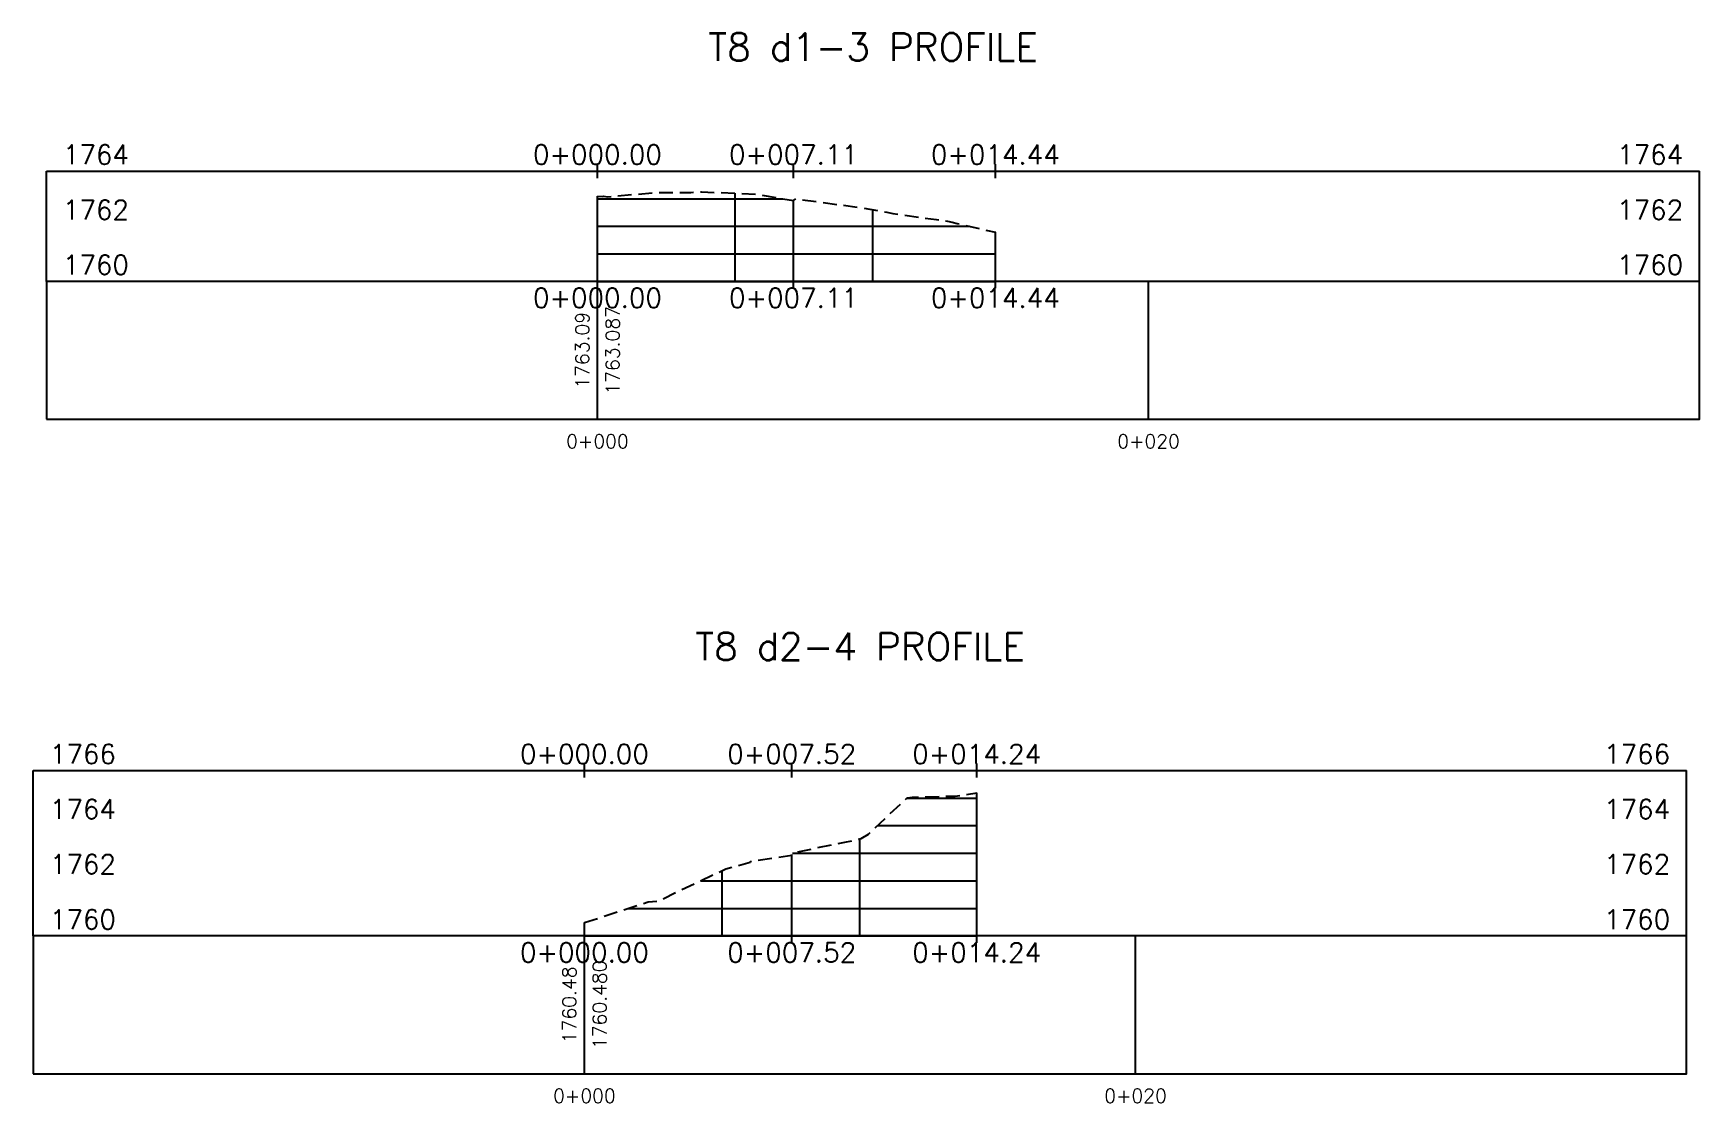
# Model space of a CAD drawing. Header units: metres. Extents: x 419533 to 423558, y 4805342 to 4807578.
# Drawn here: x 421310.9 to 421371.3, y 4806060 to 4806098.8 of the extents above; entities that cross this region are included whole.
import ezdxf

# ---------------------------------------------------------------- set-up
doc = ezdxf.new("R2010")
doc.units = ezdxf.units.M
doc.linetypes.add('DASHED', pattern=[0.75, 0.5, -0.25])
for name, color, linetype in [('C-ROAD-PROF', 1, 'DASHED'), ('C-ROAD-PROF-GRID-GEOM', 5, 'Continuous'), ('C-ROAD-PROF-GRID-MAJR', 8, 'Continuous'), ('C-ROAD-PROF-GRID-MINR', 8, 'Continuous'), ('C-ROAD-PROF-TEXT', 11, 'Continuous'), ('C-ROAD-PROF-TICK', 7, 'Continuous'), ('C-ROAD-PROF-TITL', 11, 'Continuous'), ('C-ROAD-PROF-TTLB', 5, 'Continuous')]:
    doc.layers.add(name, color=color, linetype=linetype)
doc.styles.get("Standard").update_dxf_attribs({"font": 'simplex.shx'})

msp = doc.modelspace()

# ---------------------------------------------------------------- linework, layer by layer
at = {"layer": 'C-ROAD-PROF', "color": 1, "linetype": 'DASHED', "lineweight": -3, "flags": 128}
for points in [[(421331.334, 4806092.849), (421331.501, 4806092.837), (421331.556, 4806092.855), (421331.705, 4806092.834), (421333.385, 4806092.981), (421334.724, 4806092.992), (421334.953, 4806093.012), (421335.106, 4806093.012), (421337.091, 4806092.927), (421338.449, 4806092.694), (421338.536, 4806092.755), (421338.554, 4806092.75), (421340.763, 4806092.46), (421341.83, 4806092.27), (421342.057, 4806092.221), (421343.634, 4806092.004), (421344.039, 4806091.945), (421344.202, 4806091.914), (421344.391, 4806091.865), (421345.774, 4806091.545)], [(421330.862, 4806066.498), (421333.17, 4806067.25), (421333.561, 4806067.28), (421334.227, 4806067.617), (421335.996, 4806068.45), (421336.881, 4806068.692), (421336.894, 4806068.721), (421338.384, 4806068.949), (421338.426, 4806069.033), (421338.436, 4806069.032), (421338.462, 4806069.038), (421340.311, 4806069.42), (421340.685, 4806069.488), (421340.909, 4806069.556), (421341.173, 4806069.712), (421342.574, 4806071.029), (421342.761, 4806071.05), (421344.32, 4806071.09), (421345.097, 4806071.204)]]:
    msp.add_lwpolyline(points, dxfattribs=at)
at = {"layer": 'C-ROAD-PROF-GRID-GEOM', "color": 5, "linetype": 'Continuous', "lineweight": -3}
for p, q in [((421331.334, 4806089.762), (421331.334, 4806092.849)), ((421338.449, 4806089.762), (421338.449, 4806092.694)), ((421345.774, 4806089.762), (421345.774, 4806091.545)), ((421345.097, 4806066.017), (421345.097, 4806071.204)), ((421338.384, 4806066.017), (421338.384, 4806068.949)), ((421330.862, 4806066.017), (421330.862, 4806066.498))]:
    msp.add_line(p, q, dxfattribs=at)
at = {"layer": 'C-ROAD-PROF-GRID-MAJR', "color": 8, "linetype": 'Continuous', "lineweight": -3}
for p, q in [((421331.334, 4806089.762), (421331.334, 4806092.849)), ((421331.334, 4806091.762), (421344.839, 4806091.762)), ((421331.334, 4806089.762), (421345.774, 4806089.762)), ((421341.498, 4806070.017), (421345.097, 4806070.017)), ((421335.077, 4806068.017), (421345.097, 4806068.017)), ((421330.862, 4806066.017), (421330.862, 4806066.498)), ((421330.862, 4806066.017), (421345.097, 4806066.017))]:
    msp.add_line(p, q, dxfattribs=at)
at = {"layer": 'C-ROAD-PROF-GRID-MINR', "color": 8, "linetype": 'Continuous', "lineweight": -3}
for p, q in [((421336.334, 4806089.762), (421336.334, 4806092.959)), ((421331.334, 4806092.762), (421338.053, 4806092.762)), ((421341.334, 4806089.762), (421341.334, 4806092.358)), ((421331.334, 4806090.762), (421345.774, 4806090.762)), ((421342.562, 4806071.017), (421345.097, 4806071.017)), ((421340.862, 4806066.017), (421340.862, 4806069.542)), ((421338.418, 4806069.017), (421345.097, 4806069.017)), ((421335.862, 4806066.017), (421335.862, 4806068.387)), ((421332.457, 4806067.017), (421345.097, 4806067.017))]:
    msp.add_line(p, q, dxfattribs=at)
at = {"layer": 'C-ROAD-PROF-TEXT', "color": 11, "linetype": 'Continuous', "lineweight": -3}
for p, q in [((421331.334, 4806093.512), (421331.334, 4806094.012)), ((421338.449, 4806093.512), (421338.449, 4806094.012)), ((421345.774, 4806093.512), (421345.774, 4806094.012)), ((421331.334, 4806089.512), (421331.334, 4806090.012)), ((421338.449, 4806089.512), (421338.449, 4806090.012)), ((421345.774, 4806089.512), (421345.774, 4806090.012)), ((421330.862, 4806071.767), (421330.862, 4806072.267)), ((421338.384, 4806071.767), (421338.384, 4806072.267)), ((421345.097, 4806071.767), (421345.097, 4806072.267)), ((421330.862, 4806065.767), (421330.862, 4806066.267)), ((421338.384, 4806065.767), (421338.384, 4806066.267)), ((421345.097, 4806065.767), (421345.097, 4806066.267))]:
    msp.add_line(p, q, dxfattribs=at)
at = {"layer": 'C-ROAD-PROF-TICK', "color": 7, "linetype": 'Continuous', "lineweight": -3}
for p, q in [((421331.334, 4806084.762), (421331.334, 4806089.762)), ((421351.334, 4806084.762), (421351.334, 4806089.762)), ((421330.862, 4806061.017), (421330.862, 4806066.017)), ((421350.862, 4806061.017), (421350.862, 4806066.017))]:
    msp.add_line(p, q, dxfattribs=at)
at = {"layer": 'C-ROAD-PROF-TTLB', "color": 5, "linetype": 'Continuous', "lineweight": -3}
for p, q in [((421311.334, 4806089.762), (421311.334, 4806093.762)), ((421311.334, 4806093.762), (421371.334, 4806093.762)), ((421371.334, 4806089.762), (421371.334, 4806093.762)), ((421310.862, 4806066.017), (421310.862, 4806072.017)), ((421310.862, 4806072.017), (421370.862, 4806072.017)), ((421370.862, 4806066.017), (421370.862, 4806072.017))]:
    msp.add_line(p, q, dxfattribs=at)
for points in [[(421311.334, 4806084.762), (421371.334, 4806084.762), (421371.334, 4806089.762), (421311.334, 4806089.762)], [(421310.862, 4806061.017), (421370.862, 4806061.017), (421370.862, 4806066.017), (421310.862, 4806066.017)]]:
    msp.add_3dface(points, dxfattribs=at)

# ---------------------------------------------------------------- texts
at = {"layer": 'C-ROAD-PROF-TEXT', "color": 11, "linetype": 'Continuous', "lineweight": -3}
for s, insert, char_height, attachment_point in [('1764', (421314.333, 4806094.362), 0.7, 6), ('0+000.00', (421331.334, 4806094.012), 0.7, 8), ('0+007.11', (421338.449, 4806094.012), 0.7, 8), ('0+014.44', (421345.774, 4806094.012), 0.7, 8), ('{\\C256;1764}', (421368.335, 4806094.362), 0.7, 4), ('1762', (421314.333, 4806092.362), 0.7, 6), ('{\\C256;1762}', (421368.335, 4806092.362), 0.7, 4), ('1760', (421314.333, 4806090.362), 0.7, 6), ('{\\C256;1760}', (421368.335, 4806090.362), 0.7, 4), ('0+000.00', (421331.334, 4806089.512), 0.7, 2), ('0+007.11', (421338.449, 4806089.512), 0.7, 2), ('0+014.44', (421345.774, 4806089.512), 0.7, 2), ('0+000', (421331.334, 4806084.212), 0.5, 2), ('0+020', (421351.334, 4806084.212), 0.5, 2), ('1766', (421313.861, 4806072.617), 0.7, 6), ('0+000.00', (421330.862, 4806072.267), 0.7, 8), ('0+007.52', (421338.384, 4806072.267), 0.7, 8), ('0+014.24', (421345.097, 4806072.267), 0.7, 8), ('{\\C256;1766}', (421367.863, 4806072.617), 0.7, 4), ('1764', (421313.861, 4806070.617), 0.7, 6), ('{\\C256;1764}', (421367.863, 4806070.617), 0.7, 4), ('1762', (421313.861, 4806068.617), 0.7, 6), ('{\\C256;1762}', (421367.863, 4806068.617), 0.7, 4), ('1760', (421313.861, 4806066.617), 0.7, 6), ('{\\C256;1760}', (421367.863, 4806066.617), 0.7, 4), ('0+000.00', (421330.862, 4806065.767), 0.7, 2), ('0+007.52', (421338.384, 4806065.767), 0.7, 2), ('0+014.24', (421345.097, 4806065.767), 0.7, 2), ('0+000', (421330.862, 4806060.467), 0.5, 2), ('0+020', (421350.862, 4806060.467), 0.5, 2)]:
    msp.add_mtext(s, dxfattribs=dict(at, insert=insert, char_height=char_height, attachment_point=attachment_point))
at = {"layer": 'C-ROAD-PROF-TEXT', "color": 11, "linetype": 'Continuous', "lineweight": -3, "char_height": 0.5, "rotation": 90}
for s, insert, attachment_point in [('1763.087', (421331.634, 4806087.262), 2), ('1763.09', (421331.034, 4806087.262), 8), ('1760.480', (421331.162, 4806063.517), 2), ('1760.48', (421330.562, 4806063.517), 8)]:
    msp.add_mtext(s, dxfattribs=dict(at, insert=insert, attachment_point=attachment_point))
at = {"layer": 'C-ROAD-PROF-TITL', "color": 11, "linetype": 'Continuous', "lineweight": -3, "char_height": 1, "attachment_point": 8}
for s, insert in [('T8 d1-3 PROFILE', (421341.334, 4806097.762)), ('T8 d2-4 PROFILE', (421340.862, 4806076.017))]:
    msp.add_mtext(s, dxfattribs=dict(at, insert=insert))

doc.saveas('drawing.dxf')
